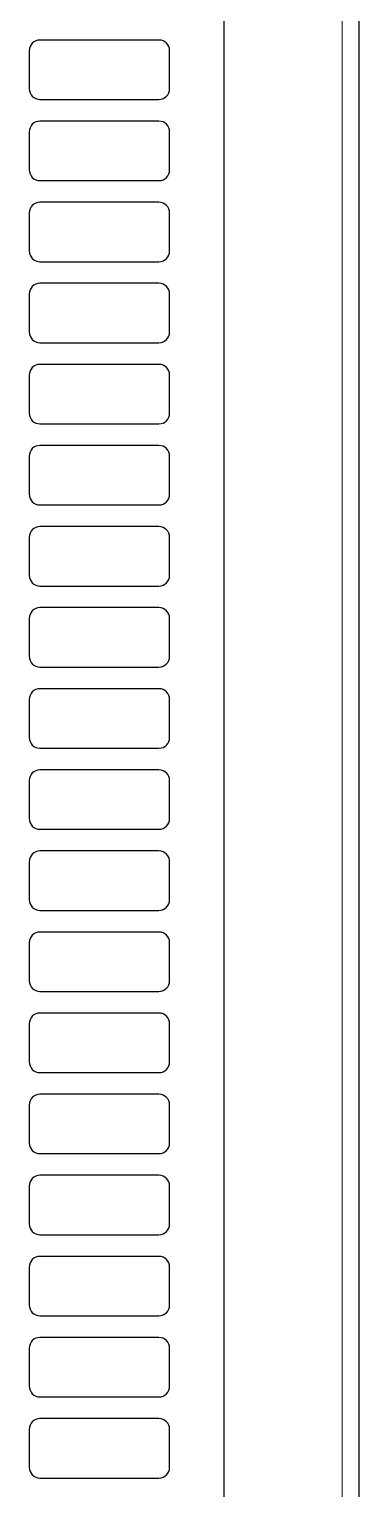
# Model space of a CAD drawing. Header units: millimetres. Extents: x -591 to 844, y -456 to 1988.
# Drawn here: x 718 to 779, y 1349 to 1619 of the extents above; entities that cross this region are included whole.
import ezdxf

# ---------------------------------------------------------------- set-up
doc = ezdxf.new("R2010")
doc.units = ezdxf.units.MM

msp = doc.modelspace()

# ---------------------------------------------------------------- linework, layer by layer
at = {"color": 7, "linetype": 'Continuous', "lineweight": 25}
for p, q in [((778.98, 1842.02), (778.98, -240.98)), ((753.98, 1812.82), (753.98, -240.98)), ((717.98, 1615.02), (717.98, 1608.02)), ((741.98, 1617.02), (719.98, 1617.02)), ((743.98, 1608.02), (743.98, 1615.02)), ((719.98, 1606.02), (741.98, 1606.02)), ((741.98, 1602.02), (719.98, 1602.02)), ((717.98, 1600.02), (717.98, 1593.02)), ((743.98, 1593.02), (743.98, 1600.02)), ((719.98, 1591.02), (741.98, 1591.02)), ((717.98, 1585.02), (717.98, 1578.02)), ((741.98, 1587.02), (719.98, 1587.02)), ((743.98, 1578.02), (743.98, 1585.02)), ((719.98, 1576.02), (741.98, 1576.02)), ((741.98, 1572.02), (719.98, 1572.02)), ((717.98, 1570.02), (717.98, 1563.02)), ((743.98, 1563.02), (743.98, 1570.02)), ((719.98, 1561.02), (741.98, 1561.02)), ((741.98, 1557.02), (719.98, 1557.02)), ((717.98, 1555.02), (717.98, 1548.02)), ((743.98, 1548.02), (743.98, 1555.02)), ((719.98, 1546.02), (741.98, 1546.02)), ((741.98, 1542.02), (719.98, 1542.02)), ((717.98, 1540.02), (717.98, 1533.02)), ((743.98, 1533.02), (743.98, 1540.02)), ((719.98, 1531.02), (741.98, 1531.02)), ((741.98, 1527.02), (719.98, 1527.02)), ((717.98, 1525.02), (717.98, 1518.02)), ((743.98, 1518.02), (743.98, 1525.02)), ((719.98, 1516.02), (741.98, 1516.02)), ((741.98, 1512.02), (719.98, 1512.02)), ((717.98, 1510.02), (717.98, 1503.02)), ((743.98, 1503.02), (743.98, 1510.02)), ((719.98, 1501.02), (741.98, 1501.02)), ((741.98, 1497.02), (719.98, 1497.02)), ((717.98, 1495.02), (717.98, 1488.02)), ((743.98, 1488.02), (743.98, 1495.02)), ((719.98, 1486.02), (741.98, 1486.02)), ((717.98, 1480.02), (717.98, 1473.02)), ((741.98, 1482.02), (719.98, 1482.02)), ((743.98, 1473.02), (743.98, 1480.02)), ((719.98, 1471.02), (741.98, 1471.02)), ((741.98, 1467.02), (719.98, 1467.02)), ((717.98, 1465.02), (717.98, 1458.02)), ((743.98, 1458.02), (743.98, 1465.02)), ((719.98, 1456.02), (741.98, 1456.02)), ((717.98, 1450.02), (717.98, 1443.02)), ((741.98, 1452.02), (719.98, 1452.02)), ((743.98, 1443.02), (743.98, 1450.02)), ((719.98, 1441.02), (741.98, 1441.02)), ((741.98, 1437.02), (719.98, 1437.02)), ((717.98, 1435.02), (717.98, 1428.02)), ((743.98, 1428.02), (743.98, 1435.02)), ((719.98, 1426.02), (741.98, 1426.02)), ((741.98, 1422.02), (719.98, 1422.02)), ((717.98, 1420.02), (717.98, 1413.02)), ((743.98, 1413.02), (743.98, 1420.02)), ((719.98, 1411.02), (741.98, 1411.02)), ((741.98, 1407.02), (719.98, 1407.02)), ((717.98, 1405.02), (717.98, 1398.02)), ((743.98, 1398.02), (743.98, 1405.02)), ((719.98, 1396.02), (741.98, 1396.02)), ((741.98, 1392.02), (719.98, 1392.02)), ((717.98, 1390.02), (717.98, 1383.02)), ((743.98, 1383.02), (743.98, 1390.02)), ((719.98, 1381.02), (741.98, 1381.02)), ((741.98, 1377.02), (719.98, 1377.02)), ((717.98, 1375.02), (717.98, 1368.02)), ((743.98, 1368.02), (743.98, 1375.02)), ((719.98, 1366.02), (741.98, 1366.02)), ((741.98, 1362.02), (719.98, 1362.02)), ((717.98, 1360.02), (717.98, 1353.02)), ((743.98, 1353.02), (743.98, 1360.02)), ((719.98, 1351.02), (741.98, 1351.02))]:
    msp.add_line(p, q, dxfattribs=at)
at = {"color": 8, "linetype": 'Continuous', "lineweight": 18}
msp.add_line((775.88, 1812.82), (775.88, -240.98), dxfattribs=at)
at = {"color": 7, "linetype": 'Continuous', "lineweight": 25}
for centre, start, end in [((719.98, 1615.02), 90, 180), ((741.98, 1615.02), 0, 90), ((719.98, 1608.02), 180, 270), ((741.98, 1608.02), 270, 0), ((719.98, 1600.02), 90, 180), ((741.98, 1600.02), 0, 90), ((719.98, 1593.02), 180, 270), ((741.98, 1593.02), 270, 0), ((719.98, 1585.02), 90, 180), ((741.98, 1585.02), 0, 90), ((719.98, 1578.02), 180, 270), ((741.98, 1578.02), 270, 0), ((719.98, 1570.02), 90, 180), ((741.98, 1570.02), 0, 90), ((719.98, 1563.02), 180, 270), ((741.98, 1563.02), 270, 0), ((719.98, 1555.02), 90, 180), ((741.98, 1555.02), 0, 90), ((719.98, 1548.02), 180, 270), ((741.98, 1548.02), 270, 0), ((719.98, 1540.02), 90, 180), ((741.98, 1540.02), 0, 90), ((719.98, 1533.02), 180, 270), ((741.98, 1533.02), 270, 0), ((719.98, 1525.02), 90, 180), ((741.98, 1525.02), 0, 90), ((719.98, 1518.02), 180, 270), ((741.98, 1518.02), 270, 0), ((719.98, 1510.02), 90, 180), ((741.98, 1510.02), 0, 90), ((719.98, 1503.02), 180, 270), ((741.98, 1503.02), 270, 0), ((719.98, 1495.02), 90, 180), ((741.98, 1495.02), 0, 90), ((719.98, 1488.02), 180, 270), ((741.98, 1488.02), 270, 0), ((719.98, 1480.02), 90, 180), ((741.98, 1480.02), 0, 90), ((719.98, 1473.02), 180, 270), ((741.98, 1473.02), 270, 0), ((719.98, 1465.02), 90, 180), ((741.98, 1465.02), 0, 90), ((719.98, 1458.02), 180, 270), ((741.98, 1458.02), 270, 0), ((719.98, 1450.02), 90, 180), ((741.98, 1450.02), 0, 90), ((719.98, 1443.02), 180, 270), ((741.98, 1443.02), 270, 0), ((719.98, 1435.02), 90, 180), ((741.98, 1435.02), 0, 90), ((719.98, 1428.02), 180, 270), ((741.98, 1428.02), 270, 0), ((719.98, 1420.02), 90, 180), ((741.98, 1420.02), 0, 90), ((719.98, 1413.02), 180, 270), ((741.98, 1413.02), 270, 0), ((719.98, 1405.02), 90, 180), ((741.98, 1405.02), 0, 90), ((719.98, 1398.02), 180, 270), ((741.98, 1398.02), 270, 0), ((719.98, 1390.02), 90, 180), ((741.98, 1390.02), 0, 90), ((719.98, 1383.02), 180, 270), ((741.98, 1383.02), 270, 0), ((719.98, 1375.02), 90, 180), ((741.98, 1375.02), 0, 90), ((719.98, 1368.02), 180, 270), ((741.98, 1368.02), 270, 0), ((719.98, 1360.02), 90, 180), ((741.98, 1360.02), 0, 90), ((719.98, 1353.02), 180, 270), ((741.98, 1353.02), 270, 0)]:
    msp.add_arc(centre, 2, start, end, dxfattribs=at)

doc.saveas('drawing.dxf')
